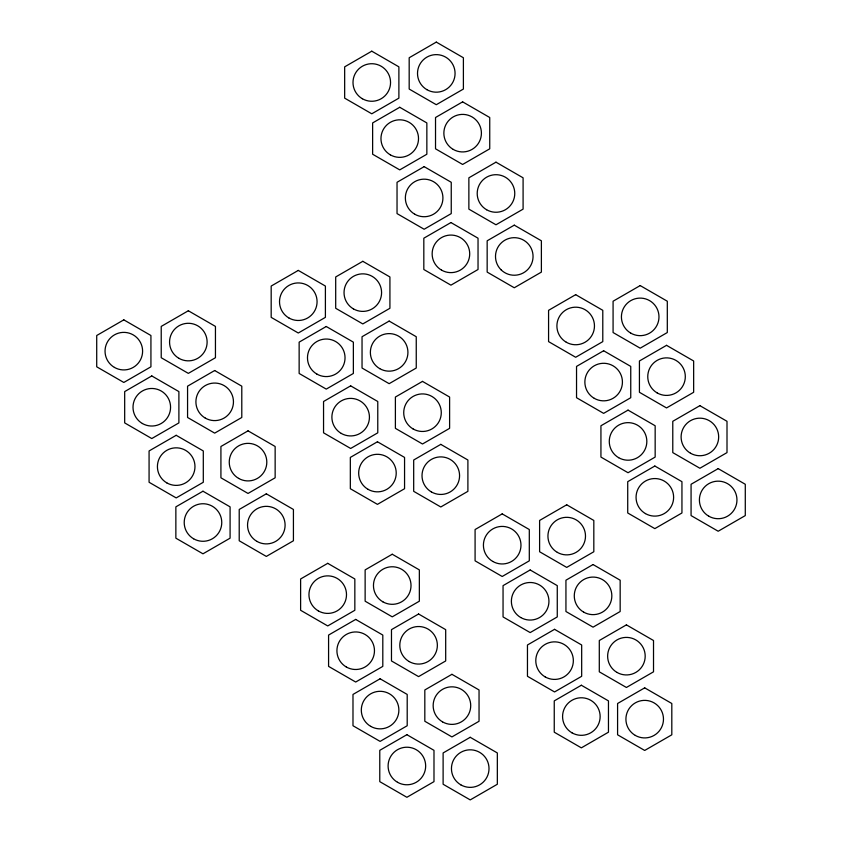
<?xml version="1.0" encoding="UTF-8"?>
<svg xmlns="http://www.w3.org/2000/svg" width="842" height="842" viewBox="0 0 842 842"><rect width="100%" height="100%" fill="white"/><g stroke="black" fill="none" stroke-linecap="round" stroke-linejoin="round"><path stroke-width="1.26" d="M371.775 51.183L344.662 66.844L344.662 98.146L371.775 113.796L398.887 98.146L398.887 66.844L371.775 51.183M436.293 42.1L409.18 57.751L409.18 89.052L436.293 104.703L463.395 89.052L463.395 57.751L436.293 42.1M399.74 107.281L372.627 122.932L372.627 154.233L399.74 169.884L426.852 154.233L426.852 122.932L399.74 107.281M462.626 101.861L435.524 117.512L435.524 148.813L462.626 164.464L489.739 148.813L489.739 117.512L462.626 101.861M123.816 319.855L96.714 335.505L96.714 366.807L123.816 382.457L150.929 366.807L150.929 335.505L123.816 319.855M424.147 166.642L397.035 182.293L397.035 213.594L424.147 229.245L451.249 213.594L451.249 182.293L424.147 166.642M188.334 310.761L161.222 326.412L161.222 357.724L188.334 373.374L215.447 357.724L215.447 326.412L188.334 310.761M298.289 270.408L271.177 286.059L271.177 317.36L298.289 333.011L325.401 317.36L325.401 286.059L298.289 270.408M495.98 162.169L468.868 177.82L468.868 209.132L495.98 224.782L523.092 209.132L523.092 177.82L495.98 162.169M151.781 375.942L124.679 391.593L124.679 422.905L151.781 438.556L178.893 422.905L178.893 391.593L151.781 375.942M362.807 261.315L335.695 276.965L335.695 308.277L362.807 323.928L389.92 308.277L389.92 276.965L362.807 261.315M450.933 222.551L423.821 238.202L423.821 269.503L450.933 285.154L478.035 269.503L478.035 238.202L450.933 222.551M214.678 370.522L187.566 386.173L187.566 417.474L214.678 433.125L241.791 417.474L241.791 386.173L214.678 370.522M326.254 326.496L299.142 342.147L299.142 373.459L326.254 389.109L353.366 373.459L353.366 342.147L326.254 326.496M514.273 225.151L487.16 240.801L487.16 272.103L514.273 287.764L541.385 272.103L541.385 240.801L514.273 225.151M176.189 435.303L149.076 450.954L149.076 482.266L176.189 497.917L203.301 482.266L203.301 450.954L176.189 435.303M389.151 321.076L362.039 336.726L362.039 368.028L389.151 383.678L416.253 368.028L416.253 336.726L389.151 321.076M248.032 430.841L220.92 446.492L220.92 477.793L248.032 493.444L275.145 477.793L275.145 446.492L248.032 430.841M350.661 385.857L323.549 401.508L323.549 432.82L350.661 448.47L377.774 432.82L377.774 401.508L350.661 385.857M202.975 491.212L175.862 506.863L175.862 538.164L202.975 553.815L230.087 538.164L230.087 506.863L202.975 491.212M422.495 381.394L395.393 397.045L395.393 428.346L422.495 443.997L449.607 428.346L449.607 397.045L422.495 381.394M575.675 294.668L548.574 310.319L548.574 341.62L575.675 357.271L602.788 341.62L602.788 310.319L575.675 294.668M266.325 493.812L239.212 509.463L239.212 540.774L266.325 556.425L293.426 540.774L293.426 509.463L266.325 493.812M640.194 285.575L613.081 301.226L613.081 332.537L640.194 348.188L667.306 332.537L667.306 301.226L640.194 285.575M377.448 441.766L350.335 457.417L350.335 488.718L377.448 504.369L404.56 488.718L404.56 457.417L377.448 441.766M440.787 444.365L413.685 460.016L413.685 491.328L440.787 506.979L467.899 491.328L467.899 460.016L440.787 444.365M603.64 350.756L576.538 366.407L576.538 397.719L603.64 413.369L630.753 397.719L630.753 366.407L603.64 350.756M666.538 345.336L639.425 360.986L639.425 392.288L666.538 407.938L693.65 392.288L693.65 360.986L666.538 345.336M327.727 563.33L300.615 578.98L300.615 610.282L327.727 625.932L354.84 610.282L354.84 578.98L327.727 563.33M628.048 410.117L600.935 425.768L600.935 457.08L628.048 472.73L655.16 457.08L655.16 425.768L628.048 410.117M392.246 554.236L365.133 569.897L365.133 601.199L392.246 616.849L419.348 601.199L419.348 569.897L392.246 554.236M502.2 513.883L475.088 529.534L475.088 560.835L502.2 576.486L529.302 560.835L529.302 529.534L502.2 513.883M699.891 405.655L672.779 421.305L672.779 452.607L699.891 468.257L727.004 452.607L727.004 421.305L699.891 405.655M355.692 619.417L328.58 635.068L328.58 666.38L355.692 682.031L382.805 666.38L382.805 635.068L355.692 619.417M566.708 504.79L539.606 520.451L539.606 551.752L566.708 567.403L593.821 551.752L593.821 520.451L566.708 504.79M654.834 466.026L627.722 481.677L627.722 512.978L654.834 528.629L681.946 512.978L681.946 481.677L654.834 466.026M418.579 613.997L391.477 629.648L391.477 660.949L418.579 676.61L445.692 660.949L445.692 629.648L418.579 613.997M530.165 569.971L503.053 585.632L503.053 616.933L530.165 632.584L557.267 616.933L557.267 585.632L530.165 569.971M718.184 468.626L691.072 484.276L691.072 515.588L718.184 531.239L745.286 515.588L745.286 484.276L718.184 468.626M380.1 678.778L352.987 694.439L352.987 725.741L380.1 741.392L407.202 725.741L407.202 694.439L380.1 678.778M593.052 564.55L565.94 580.201L565.94 611.513L593.052 627.164L620.165 611.513L620.165 580.201L593.052 564.55M451.933 674.316L424.821 689.966L424.821 721.268L451.933 736.918L479.045 721.268L479.045 689.966L451.933 674.316M554.562 629.332L527.46 644.993L527.46 676.294L554.562 691.945L581.675 676.294L581.675 644.993L554.562 629.332M406.886 734.687L379.774 750.338L379.774 781.639L406.886 797.29L433.988 781.639L433.988 750.338L406.886 734.687M626.406 624.869L599.293 640.52L599.293 671.821L626.406 687.472L653.518 671.821L653.518 640.52L626.406 624.869M470.225 737.297L443.113 752.948L443.113 784.249L470.225 799.9L497.338 784.249L497.338 752.948L470.225 737.297M581.348 685.241L554.246 700.891L554.246 732.193L581.348 747.854L608.461 732.193L608.461 700.891L581.348 685.241M644.698 687.851L617.586 703.502L617.586 734.803L644.698 750.454L671.811 734.803L671.811 703.502L644.698 687.851M390.351 154.854A18.787 18.787 0 0 0 418.516 138.583A18.787 18.787 0 0 0 390.351 122.322A18.787 18.787 0 0 0 390.351 154.854M362.386 98.756A18.787 18.787 0 0 0 390.551 82.495A18.787 18.787 0 0 0 362.386 66.223A18.787 18.787 0 0 0 362.386 98.756M414.748 214.215A18.787 18.787 0 0 0 442.924 197.944A18.787 18.787 0 0 0 414.748 181.683A18.787 18.787 0 0 0 414.748 214.215M441.534 270.114A18.787 18.787 0 0 0 469.71 253.852A18.787 18.787 0 0 0 441.534 237.581A18.787 18.787 0 0 0 441.534 270.114M426.894 89.673A18.787 18.787 0 0 0 455.069 73.401A18.787 18.787 0 0 0 426.894 57.14A18.787 18.787 0 0 0 426.894 89.673M453.238 149.423A18.787 18.787 0 0 0 481.413 133.162A18.787 18.787 0 0 0 453.238 116.901A18.787 18.787 0 0 0 453.238 149.423M486.592 209.742A18.787 18.787 0 0 0 514.767 193.481A18.787 18.787 0 0 0 486.592 177.209A18.787 18.787 0 0 0 486.592 209.742M500.99 269.735A18.787 18.787 0 0 0 532.418 261.315A18.787 18.787 0 0 0 509.41 238.318A18.787 18.787 0 0 0 500.99 269.735M594.252 398.329A18.787 18.787 0 0 0 622.427 382.058A18.787 18.787 0 0 0 594.252 365.796A18.787 18.787 0 0 0 594.252 398.329M566.287 342.231A18.787 18.787 0 0 0 594.463 325.97A18.787 18.787 0 0 0 566.287 309.698A18.787 18.787 0 0 0 566.287 342.231M618.659 457.69A18.787 18.787 0 0 0 646.835 441.418A18.787 18.787 0 0 0 618.659 425.157A18.787 18.787 0 0 0 618.659 457.69M645.446 513.599A18.787 18.787 0 0 0 673.621 497.327A18.787 18.787 0 0 0 645.446 481.066A18.787 18.787 0 0 0 645.446 513.599M630.805 333.148A18.787 18.787 0 0 0 658.981 316.876A18.787 18.787 0 0 0 630.805 300.615A18.787 18.787 0 0 0 630.805 333.148M657.149 392.909A18.787 18.787 0 0 0 685.314 376.637A18.787 18.787 0 0 0 657.149 360.376A18.787 18.787 0 0 0 657.149 392.909M690.493 453.217A18.787 18.787 0 0 0 718.668 436.956A18.787 18.787 0 0 0 690.493 420.684A18.787 18.787 0 0 0 690.493 453.217M708.785 516.199A18.787 18.787 0 0 0 736.961 499.938A18.787 18.787 0 0 0 708.785 483.666A18.787 18.787 0 0 0 708.785 516.199M346.304 666.99A18.787 18.787 0 0 0 374.469 650.729A18.787 18.787 0 0 0 346.304 634.458A18.787 18.787 0 0 0 346.304 666.99M318.339 610.903A18.787 18.787 0 0 0 346.504 594.631A18.787 18.787 0 0 0 318.339 578.37A18.787 18.787 0 0 0 318.339 610.903M370.701 726.351A18.787 18.787 0 0 0 398.876 710.09A18.787 18.787 0 0 0 370.701 693.819A18.787 18.787 0 0 0 370.701 726.351M397.487 782.26A18.787 18.787 0 0 0 425.663 765.988A18.787 18.787 0 0 0 397.487 749.727A18.787 18.787 0 0 0 397.487 782.26M382.847 601.809A18.787 18.787 0 0 0 411.022 585.548A18.787 18.787 0 0 0 382.847 569.276A18.787 18.787 0 0 0 382.847 601.809M409.191 661.57A18.787 18.787 0 0 0 437.366 645.298A18.787 18.787 0 0 0 409.191 629.037A18.787 18.787 0 0 0 409.191 661.57M442.545 721.878A18.787 18.787 0 0 0 470.72 705.617A18.787 18.787 0 0 0 442.545 689.345A18.787 18.787 0 0 0 442.545 721.878M460.837 784.86A18.787 18.787 0 0 0 489.013 768.599A18.787 18.787 0 0 0 460.837 752.327A18.787 18.787 0 0 0 460.837 784.86M520.766 617.544A18.787 18.787 0 0 0 548.942 601.283A18.787 18.787 0 0 0 520.766 585.011A18.787 18.787 0 0 0 520.766 617.544M492.802 561.456A18.787 18.787 0 0 0 520.977 545.184A18.787 18.787 0 0 0 492.802 528.923A18.787 18.787 0 0 0 492.802 561.456M545.174 676.905A18.787 18.787 0 0 0 573.349 660.644A18.787 18.787 0 0 0 545.174 644.372A18.787 18.787 0 0 0 545.174 676.905M571.96 732.814A18.787 18.787 0 0 0 600.136 716.542A18.787 18.787 0 0 0 571.96 700.281A18.787 18.787 0 0 0 571.96 732.814M557.32 552.363A18.787 18.787 0 0 0 585.495 536.101A18.787 18.787 0 0 0 557.32 519.83A18.787 18.787 0 0 0 557.32 552.363M583.664 612.123A18.787 18.787 0 0 0 611.839 595.852A18.787 18.787 0 0 0 583.664 579.591A18.787 18.787 0 0 0 583.664 612.123M617.018 672.432A18.787 18.787 0 0 0 645.193 656.171A18.787 18.787 0 0 0 617.018 639.909A18.787 18.787 0 0 0 617.018 672.432M635.3 735.413A18.787 18.787 0 0 0 663.475 719.152A18.787 18.787 0 0 0 635.3 702.881A18.787 18.787 0 0 0 635.3 735.413M142.393 423.515A18.787 18.787 0 0 0 170.568 407.244A18.787 18.787 0 0 0 142.393 390.983A18.787 18.787 0 0 0 142.393 423.515M114.428 367.417A18.787 18.787 0 0 0 142.603 351.156A18.787 18.787 0 0 0 114.428 334.884A18.787 18.787 0 0 0 114.428 367.417M166.8 482.876A18.787 18.787 0 0 0 194.976 466.605A18.787 18.787 0 0 0 166.8 450.344A18.787 18.787 0 0 0 166.8 482.876M193.586 538.775A18.787 18.787 0 0 0 221.762 522.514A18.787 18.787 0 0 0 193.586 506.252A18.787 18.787 0 0 0 193.586 538.775M178.946 358.334A18.787 18.787 0 0 0 207.121 342.062A18.787 18.787 0 0 0 178.946 325.801A18.787 18.787 0 0 0 178.946 358.334M205.29 418.095A18.787 18.787 0 0 0 233.455 401.823A18.787 18.787 0 0 0 205.29 385.562A18.787 18.787 0 0 0 205.29 418.095M238.633 478.403A18.787 18.787 0 0 0 266.809 462.142A18.787 18.787 0 0 0 238.633 445.871A18.787 18.787 0 0 0 238.633 478.403M256.926 541.385A18.787 18.787 0 0 0 285.101 525.124A18.787 18.787 0 0 0 256.926 508.852A18.787 18.787 0 0 0 256.926 541.385M316.866 374.069A18.787 18.787 0 0 0 345.041 357.797A18.787 18.787 0 0 0 316.866 341.536A18.787 18.787 0 0 0 316.866 374.069M288.901 317.971A18.787 18.787 0 0 0 317.076 301.71A18.787 18.787 0 0 0 288.901 285.438A18.787 18.787 0 0 0 288.901 317.971M341.273 433.43A18.787 18.787 0 0 0 369.438 417.158A18.787 18.787 0 0 0 341.273 400.897A18.787 18.787 0 0 0 341.273 433.43M368.059 489.339A18.787 18.787 0 0 0 396.224 473.067A18.787 18.787 0 0 0 368.059 456.806A18.787 18.787 0 0 0 368.059 489.339M353.419 308.888A18.787 18.787 0 0 0 381.584 292.616A18.787 18.787 0 0 0 353.419 276.355A18.787 18.787 0 0 0 353.419 308.888M379.753 368.649A18.787 18.787 0 0 0 407.928 352.377A18.787 18.787 0 0 0 379.753 336.116A18.787 18.787 0 0 0 379.753 368.649M413.106 428.957A18.787 18.787 0 0 0 441.282 412.696A18.787 18.787 0 0 0 413.106 396.424A18.787 18.787 0 0 0 413.106 428.957M431.399 491.938A18.787 18.787 0 0 0 459.574 475.677A18.787 18.787 0 0 0 431.399 459.406A18.787 18.787 0 0 0 431.399 491.938"/></g></svg>
